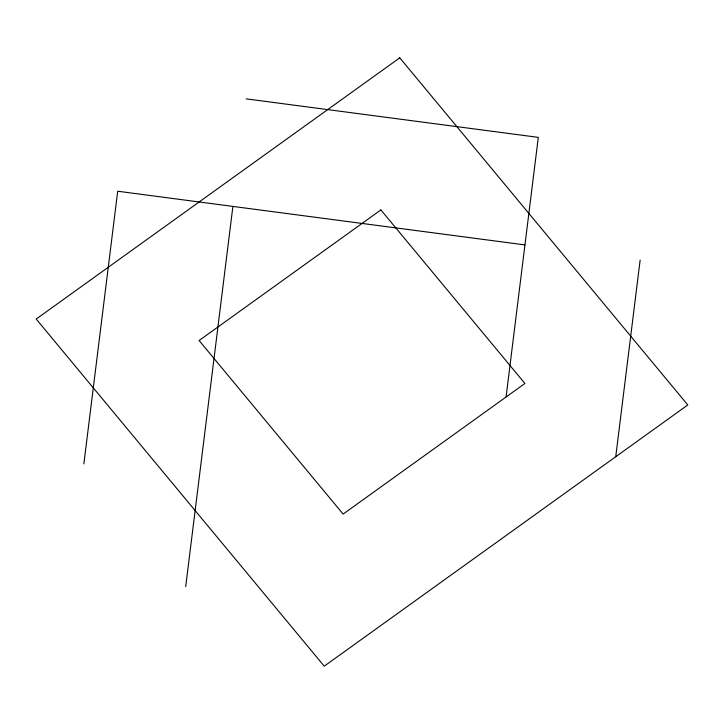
<?xml version="1.0" encoding="UTF-8"?>
<svg xmlns="http://www.w3.org/2000/svg" width="724" height="724" viewBox="0 0 724 724"><rect width="100%" height="100%" fill="white"/><g stroke="black" fill="none" stroke-linecap="round" stroke-linejoin="round"><path stroke-width="1.09" d="M83.857 463.903L117.704 191.227L524.954 244.911M185.697 586.63L232.893 206.412M506.076 396.996L538.303 137.37L246.241 98.871M615.735 456.726L640.143 260.097M399.757 57.83L36.2 319.049L324.243 666.171L687.8 404.951L399.757 57.83M380.878 209.915L199.1 340.524L343.122 514.085L524.9 383.476L380.878 209.915"/></g></svg>
